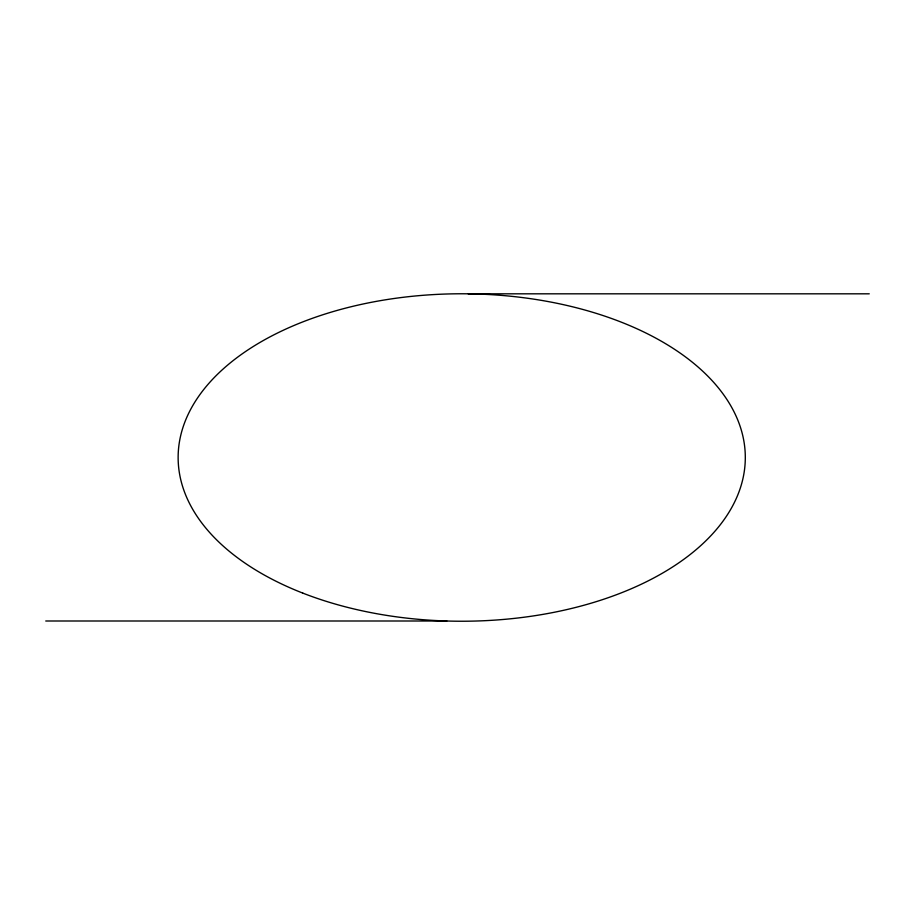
<?xml version="1.0" encoding="UTF-8"?>
<svg xmlns="http://www.w3.org/2000/svg" width="915" height="915" viewBox="0 0 915 915"><rect width="100%" height="100%" fill="white"/><g stroke="black" fill="none" stroke-linecap="round" stroke-linejoin="round"><path stroke-width="1.37" d="M468.194 293.818L869.25 293.818M45.75 620.999L446.806 620.999M302.762 593.092A283.581 163.728 0 0 0 744.581 469.178A283.581 163.728 0 0 0 337.807 310.231A283.581 163.728 0 0 0 302.762 593.092"/></g></svg>
